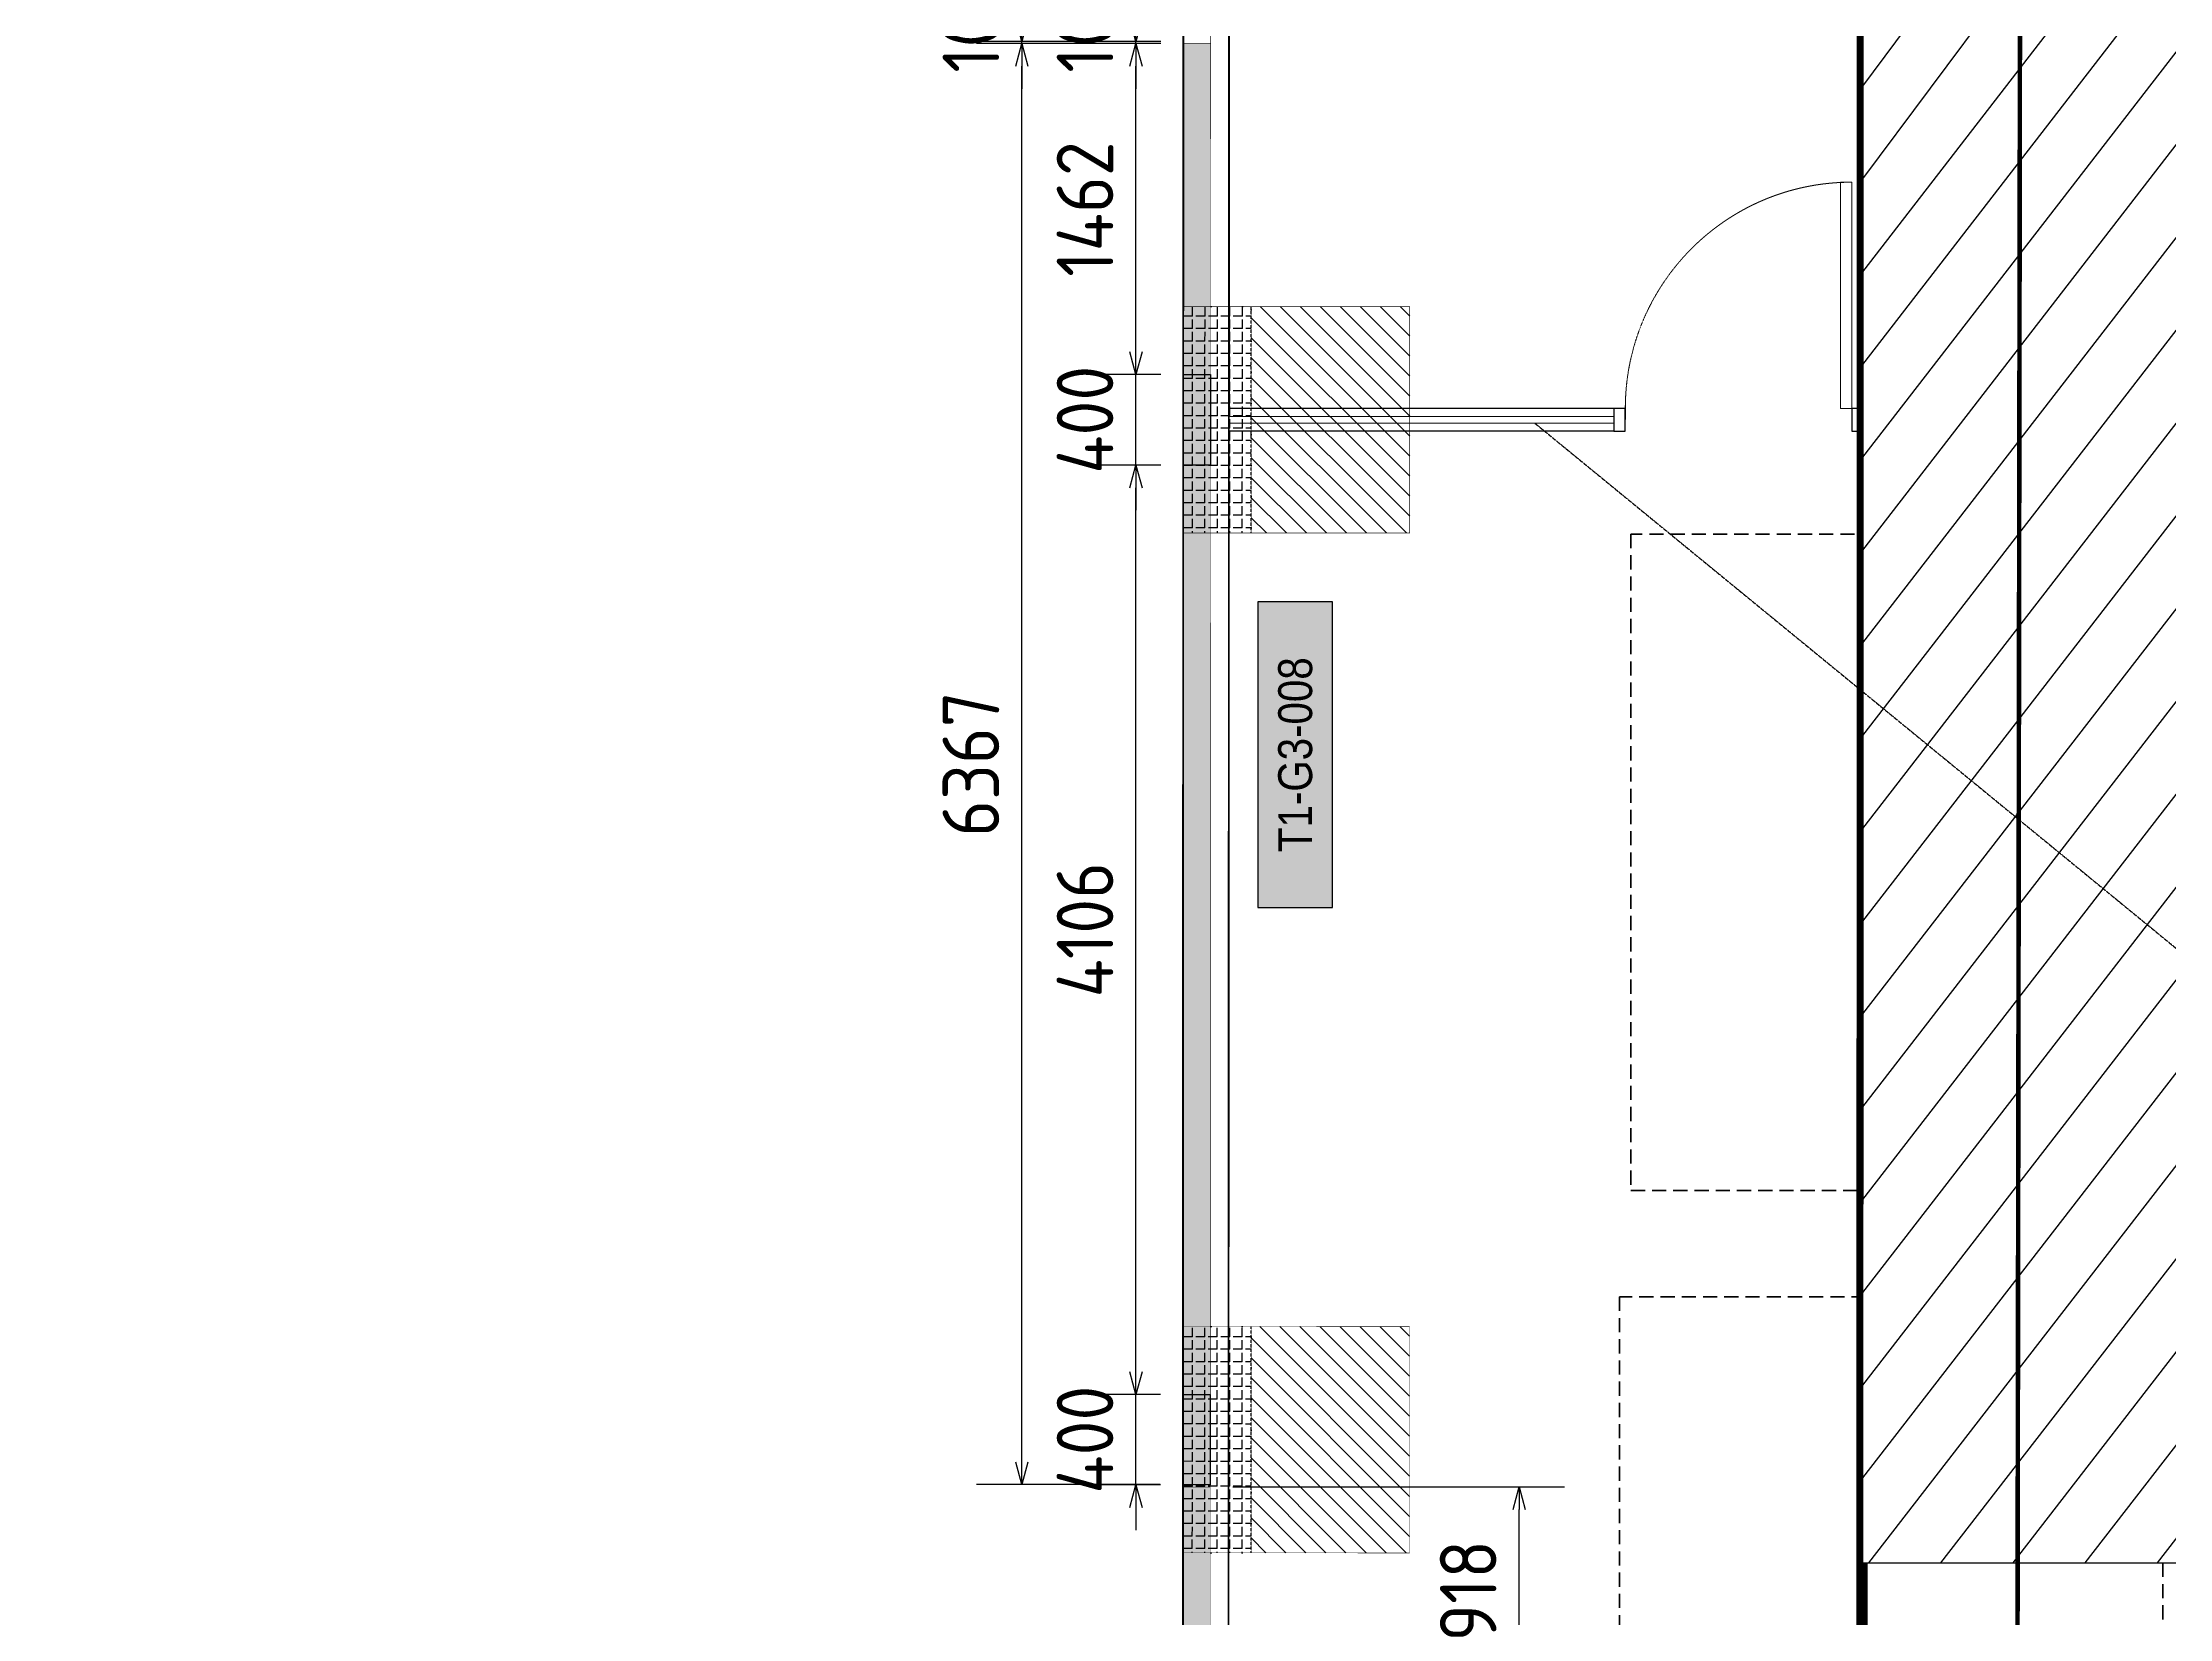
# Model space of a CAD drawing. Header units: centimetres. Extents: x -6122352 to 7132207, y -1694241 to 1947892.
# Drawn here: x 18329 to 27723, y -127198 to -120235 of the extents above; entities that cross this region are included whole.
import ezdxf
from ezdxf.enums import TextEntityAlignment as Align
from ezdxf.xclip import XClip

# ---------------------------------------------------------------- set-up
doc = ezdxf.new("R2010")
doc.units = ezdxf.units.CM
doc.header["$MEASUREMENT"] = 0
doc.header["$XCLIPFRAME"] = 2
doc.header["$PDMODE"] = 66
doc.header["$PDSIZE"] = 100
for name, pattern in [('23585-XR-AR-END-GROUND FLOOR$0$XR-END-GROUND FLOOR PLAN$0$HIDDEN2', [0.1875, 0.125, -0.0625]), ('DASHED2', [0.375, 0.25, -0.125]), ('XR-AR-END-SETTING OUT PLAN$0$23261-XR-AR-SI-GF$0$HIDDEN', [0.375, 0.25, -0.125]), ('XR-AR-END-SETTING OUT PLAN$0$23585-XR-AR-END-GROUND FLOOR$0$23261-XR-AR-SI-GF$0$HIDDEN', [0.375, 0.25, -0.125]), ('XR-AR-END-SETTING OUT PLAN$0$23585-XR-AR-END-GROUND FLOOR$0$XR-END-GROUND FLOOR PLAN$0$HIDDEN2', [0.1875, 0.125, -0.0625]), ('XR-AR-END-SETTING OUT PLAN$0$23585-XR-AR-END-GROUND FLOOR$0$XR-END-GROUND FLOOR PLAN$0$xf_6a1$0$DASHED', [0.75, 0.5, -0.25])]:
    doc.linetypes.add(name, pattern=pattern)
for name, color, linetype, lineweight, true_color in [('08-Compound Wall-2', 6, 'Continuous', 25, 0xff00ff), ('08-Compound Wall-3', 5, 'Continuous', 25, 0x0000ff), ('23585-XR-AR-DAMAC PLOT LIMITS$0$1-End units', 7, 'Continuous', 5, 0xf8991e), ('23585-XR-AR-DAMAC PLOT LIMITS$0$1-Open Space', 7, 'Continuous', 5, 0x90cf5a)]:
    doc.layers.add(name, color=color, linetype=linetype, lineweight=lineweight, true_color=true_color)
for name, color, linetype in [('23585-XR-AR-BOUNDARY WALLS AND SETBACKS$0$setback', 7, 'XR-AR-END-SETTING OUT PLAN$0$23261-XR-AR-SI-GF$0$HIDDEN'), ('@MI-FOOTINGS', 7, 'Continuous'), ('@MI-REF LAYER', 7, 'Continuous'), ('@MI-TYPE-01', 30, 'Continuous'), ('@MI-TYPE-02', 6, 'Continuous'), ('B_TH_6', 7, 'Continuous'), ('PANEL-TAGS', 7, 'Continuous'), ('XR-AR-END-SETTING OUT PLAN$0$23585-XR-AR-END-GROUND FLOOR$0$A-Flor-Strs', 1, 'Continuous')]:
    doc.layers.add(name, color=color, linetype=linetype)
for name, color, linetype, lineweight in [('23585-XR-AR-END-GROUND FLOOR$0$A-LOVR-PLAN', 251, 'Continuous', 9), ('@ Foundations', 4, 'DASHED2', 50), ('A-ANNO-TEXT', 3, 'Continuous', 25), ('XR-AR-END-SETTING OUT PLAN$0$23585-XR-AR-END-GROUND FLOOR$0$A-EQUP-KITN-PLAN', 202, 'Continuous', 9), ('XR-AR-END-SETTING OUT PLAN$0$23585-XR-AR-END-GROUND FLOOR$0$A-FLOR-OVHD', 9, 'XR-AR-END-SETTING OUT PLAN$0$23585-XR-AR-END-GROUND FLOOR$0$23261-XR-AR-SI-GF$0$HIDDEN', 15), ('XR-AR-END-SETTING OUT PLAN$0$23585-XR-AR-END-GROUND FLOOR$0$A-GLAZ-SILL', 8, 'Continuous', 5), ('XR-AR-END-SETTING OUT PLAN$0$23585-XR-AR-END-GROUND FLOOR$0$A-GLAZ-WNDO', 232, 'Continuous', 9), ('XR-AR-END-SETTING OUT PLAN$0$23585-XR-AR-END-GROUND FLOOR$0$A-LOVR-PLAN', 111, 'Continuous', 9), ('XR-AR-END-SETTING OUT PLAN$0$23585-XR-AR-END-GROUND FLOOR$0$A-WALL', 7, 'Continuous', 30), ('XR-AR-END-SETTING OUT PLAN$0$23585-XR-AR-END-GROUND FLOOR$0$S-COLS', 51, 'Continuous', 40), ('XR-AR-END-SETTING OUT PLAN$0$23585-XR-AR-END-GROUND FLOOR$0$S-COLS-PATT', 8, 'Continuous', 5)]:
    doc.layers.add(name, color=color, linetype=linetype, lineweight=lineweight)
doc.styles.add('PANELTAG_STYLE', font='arial.ttf')
doc.styles.add('Schueco-BEMSTIL', font='isocpeur.ttf', dxfattribs={"width": 0.9})
doc.styles.get("Standard").update_dxf_attribs({"font": 'arial.ttf'})
doc.dimstyles.new('LEADER', dxfattribs={"dimtxt": 0.18, "dimasz": 0.25, "dimexe": 0.18, "dimexo": 0.0625, "dimgap": 0.09, "dimtad": 0, "dimtih": 1, "dimtoh": 1, "dimdec": 4, "dimzin": 0, "dimdsep": 46, "dimtxsty": 'Standard', "dimblk": 'DOT', "dimcen": 0.09, "dimadec": 0, "dimazin": 0, "dimtfac": 1, "dimtdec": 4, "dimtofl": 0, "dimtmove": 0, "dimatfit": 3, "dimldrblk": 'DOT', "dimfxl": 1, "dimtolj": 1, "dimtzin": 0, "dimarcsym": 0})
doc.dimstyles.new('MI- JWC-TXT-2.5 MM', dxfattribs={"dimscale": 1.5, "dimtxt": 2.5, "dimasz": 1, "dimexe": 2, "dimexo": 1, "dimgap": 1, "dimtad": 1, "dimdec": 0, "dimdsep": 46, "dimtxsty": 'Schueco-BEMSTIL', "dimblk": 'OPEN30', "dimcen": 0, "dimdle": 2, "dimclrd": 140, "dimclre": 8, "dimclrt": 40, "dimadec": 0, "dimazin": 2, "dimtfac": 1, "dimtdec": 0, "dimtix": 1, "dimtmove": 2, "dimatfit": 3, "dimldrblk": 'OPEN', "dimfxl": 2, "dimlwd": -1, "dimlwe": -1, "dimarcsym": 0})

# ---------------------------------------------------------------- blocks, each defined once
blk = doc.blocks.new('23585-XR-AR-BOUNDARY WALLS AND SETBACKS')
at = {"layer": '08-Compound Wall-2'}
for points in [[(496541.7731, 2768864.5804), (496524.1519, 2768880.7264), (496522.0914, 2768878.4777), (496518.038, 2768874.0539), (496513.9846, 2768869.6301), (496509.9312, 2768865.2065), (496505.8776, 2768860.7825), (496503.7496, 2768858.4601), (496501.8242, 2768856.3589), (496497.7708, 2768851.9351), (496497.5682, 2768851.714), (496493.7174, 2768847.5113), (496493.5148, 2768847.2902), (496489.4614, 2768842.8663), (496487.6696, 2768840.911), (496505.2906, 2768824.7644)], [(496457.5374, 2768843.6994), (496457.4023, 2768843.5519), (496475.1712, 2768827.2705), (496481.3544, 2768834.0187), (496485.4066, 2768838.4413), (496487.5344, 2768840.7635), (496505.1555, 2768824.6169), (496505.2906, 2768824.7644)]]:
    blk.add_lwpolyline(points, dxfattribs=at)
at = {"layer": '23585-XR-AR-BOUNDARY WALLS AND SETBACKS$0$setback', "ltscale": 40, "const_width": 0.05}
blk.add_lwpolyline([(496524.3309, 2768876.6291), (496524.2296, 2768876.5186), (496520.1762, 2768872.0948), (496516.1228, 2768867.671), (496512.0694, 2768863.2474), (496508.0158, 2768858.8234), (496505.8878, 2768856.501), (496503.9623, 2768854.3997), (496499.909, 2768849.976), (496499.7068, 2768849.7552), (496495.8556, 2768845.5522), (496495.6534, 2768845.3314), (496491.6994, 2768841.0161), (496506.0763, 2768827.8422), (496510.2328, 2768832.3785), (496514.2862, 2768836.8022), (496518.3396, 2768841.226), (496522.3932, 2768845.6499), (496526.4466, 2768850.0736), (496530.5, 2768854.4974), (496534.5534, 2768858.9211), (496538.7081, 2768863.4555), (496524.3309, 2768876.6291)], dxfattribs=at)
blk = doc.blocks.new('A$C9d9485f6')
at = {"layer": 'A-ANNO-TEXT', "rotation": 312.4881850805905}
blk.add_blockref('23585-XR-AR-BOUNDARY WALLS AND SETBACKS', (-2377088.5348, -1504219.2521), dxfattribs=at)
blk = doc.blocks.new('23585-XR-AR-DAMAC PLOT LIMITS')
at = {"layer": '23585-XR-AR-DAMAC PLOT LIMITS$0$1-End units', "color": 251, "true_color": 0x636466}
blk.add_lwpolyline([(496511.3387, 2768831.3651), (496505.1555, 2768824.6169), (496487.4607, 2768840.8311), (496489.3877, 2768842.9339), (496493.4411, 2768847.3577), (496493.6437, 2768847.5789)], close=True, dxfattribs=at)
at = {"layer": '23585-XR-AR-DAMAC PLOT LIMITS$0$1-Open Space', "color": 251, "true_color": 0x636466}
blk.add_lwpolyline([(496481.2807, 2768834.0863), (496485.3329, 2768838.5089), (496487.4607, 2768840.8311), (496505.1555, 2768824.6169), (496500.9775, 2768820.0575), (496490.9427, 2768817.5725, 0.00131), (496483.6115, 2768820.2427, 0.002559), (496469.2457, 2768825.3501, -0.016443), (496465.7593, 2768826.6997, -0.023581), (496460.9327, 2768829.0277), (496464.1167, 2768834.2181), (496458.9169, 2768837.4077), (496455.7333, 2768832.2175, -0.007148), (496454.4089, 2768833.1595), (496453.7741, 2768839.5923), (496457.4023, 2768843.5519), (496475.0975, 2768827.3381)], format="xyb", close=True, dxfattribs=at)
blk = doc.blocks.new('A$Cf093b529')
at = {"layer": 'A-ANNO-TEXT'}
blk.add_blockref('23585-XR-AR-DAMAC PLOT LIMITS', (-495391.9901, -2768603.4419), dxfattribs=at)
blk = doc.blocks.new('XR-AR-END-SETTING OUT PLAN$0$23585-XR-AR-END-GROUND FLOOR$0$XR-END-GROUND FLOOR PLAN$0$A$C69996ABC')
at = {"layer": 'XR-AR-END-SETTING OUT PLAN$0$23585-XR-AR-END-GROUND FLOOR$0$A-GLAZ-SILL'}
blk.add_line((0.25, 1), (0.25, 0.1), dxfattribs=at)
at = {"layer": 'XR-AR-END-SETTING OUT PLAN$0$23585-XR-AR-END-GROUND FLOOR$0$A-GLAZ-WNDO'}
for p, q in [((0, 1), (0, 0.95)), ((0.25, 1), (0, 1)), ((0, 0.95), (0.15, 0.95)), ((0, 0.95), (0, 0.15)), ((0.15, 0.95), (0.15, 1)), ((0.15, 1), (0.15, 0.1)), ((0.15, 0.15), (0, 0.15)), ((0, 0.1), (0, 0.15)), ((0.25, 0.1), (0, 0.1)), ((0.15, 0.1), (0.15, 0.15))]:
    blk.add_line(p, q, dxfattribs=at)
blk.add_lwpolyline([(0, 0.95), (0, 0.15), (0.05, 0.15), (0.05, 0.95)], close=True, dxfattribs=at)
blk.add_lwpolyline([(0.05, 0.1), (0, 0.1)], dxfattribs=at)
blk = doc.blocks.new('XR-AR-END-SETTING OUT PLAN$0$23585-XR-AR-END-GROUND FLOOR$0$XR-END-GROUND FLOOR PLAN$0$A$C45491A9B')
blk.add_lwpolyline([(-50, 0), (0, 0), (0, 1000), (-50, 1000)], close=True)
at = {"color": 8, "linetype": 'XR-AR-END-SETTING OUT PLAN$0$23585-XR-AR-END-GROUND FLOOR$0$XR-END-GROUND FLOOR PLAN$0$HIDDEN2'}
blk.add_arc((0, 0), 1000, 90, 180, dxfattribs=at)
blk = doc.blocks.new('XR-AR-END-SETTING OUT PLAN$0$23585-XR-AR-END-GROUND FLOOR$0$A$C75a8815d')
at = {"layer": 'XR-AR-END-SETTING OUT PLAN$0$23585-XR-AR-END-GROUND FLOOR$0$S-COLS', "color": 252, "lineweight": 30}
for points in [[(0, 3500), (0, 2700), (250, 2700), (250, 3500)], [(0, 0), (0, 550), (250, 550), (250, 0)]]:
    blk.add_lwpolyline(points, close=True, dxfattribs=at)
blk = doc.blocks.new('23585-XR-AR-END-GROUND FLOOR$0$XR-END-GROUND FLOOR PLAN$0$A$C45491A9B')
blk.add_lwpolyline([(-50, 0), (0, 0), (0, 1000), (-50, 1000)], close=True)
at = {"color": 8, "linetype": '23585-XR-AR-END-GROUND FLOOR$0$XR-END-GROUND FLOOR PLAN$0$HIDDEN2'}
blk.add_arc((0, 0), 1000, 90, 180, dxfattribs=at)
blk = doc.blocks.new('XR-AR-END-SETTING OUT PLAN')
at = {"layer": '08-Compound Wall-3'}
for p, q in [((1900, 10600), (-523.3, 10600)), ((1900, 10500), (-523.3, 10500))]:
    blk.add_line(p, q, dxfattribs=at)
for points in [[(1950, 10600), (1900, 10600), (1900, 10500), (1950, 10500)], [(3000, 10600), (2950, 10600), (2950, 10500), (3000, 10500)]]:
    blk.add_lwpolyline(points, close=True, dxfattribs=at)
at = {"layer": '23585-XR-AR-END-GROUND FLOOR$0$A-LOVR-PLAN'}
blk.add_lwpolyline([(1900, 10535), (1900, 10565), (-523.3, 10565), (-523.3, 10535)], close=True, dxfattribs=at)
blk.add_lwpolyline([(1900, 10600), (1900, 10500)], dxfattribs=at)
at = {"layer": 'XR-AR-END-SETTING OUT PLAN$0$23585-XR-AR-END-GROUND FLOOR$0$A-EQUP-KITN-PLAN', "color": 8}
for p, q in [((3850.1, 11100), (3850.1, 13150)), ((5650.1, 11100), (3850.1, 11100))]:
    blk.add_line(p, q, dxfattribs=at)
at = {"layer": 'XR-AR-END-SETTING OUT PLAN$0$23585-XR-AR-END-GROUND FLOOR$0$A-EQUP-KITN-PLAN', "color": 8, "linetype": 'XR-AR-END-SETTING OUT PLAN$0$23585-XR-AR-END-GROUND FLOOR$0$XR-END-GROUND FLOOR PLAN$0$xf_6a1$0$DASHED'}
blk.add_line((5650.1, 10900), (3850.1, 10900), dxfattribs=at)
at = {"layer": 'XR-AR-END-SETTING OUT PLAN$0$23585-XR-AR-END-GROUND FLOOR$0$A-FLOR-OVHD', "color": 8, "ltscale": 5}
for p, q in [((3750.1, 11000), (3250.1, 10500)), ((3250.1, 11000), (3750.1, 10500)), ((4150.1, 9210.3), (3250.2, 9610.4)), ((3250.2, 9210.3), (4150.1, 9610.4))]:
    blk.add_line(p, q, dxfattribs=at)
at = {"layer": 'XR-AR-END-SETTING OUT PLAN$0$23585-XR-AR-END-GROUND FLOOR$0$A-FLOR-OVHD', "color": 8}
blk.add_line((3200.1, 10250), (3200.1, 9000), dxfattribs=at)
at = {"layer": 'XR-AR-END-SETTING OUT PLAN$0$23585-XR-AR-END-GROUND FLOOR$0$A-FLOR-OVHD', "color": 8, "ltscale": 5}
blk.add_lwpolyline([(3250.2, 9210.3), (4150.1, 9210.3), (4150.1, 9610.4), (3250.2, 9610.4)], close=True, dxfattribs=at)
at = {"layer": 'XR-AR-END-SETTING OUT PLAN$0$23585-XR-AR-END-GROUND FLOOR$0$A-Flor-Strs', "color": 8}
for p, q in [((3000.1, 10250), (3000.1, 9000)), ((3300.1, 10250), (3300.1, 9000)), ((3300.1, 9550), (3171.4, 9681.5)), ((3000.1, 9550), (3300.1, 9550)), ((3300.1, 9550), (3171.4, 9418.5))]:
    blk.add_line(p, q, dxfattribs=at)
at = {"layer": 'XR-AR-END-SETTING OUT PLAN$0$23585-XR-AR-END-GROUND FLOOR$0$A-GLAZ-SILL', "color": 8}
blk.add_line((3250.1, 6050), (3250.1, 8200), dxfattribs=at)
at = {"layer": 'XR-AR-END-SETTING OUT PLAN$0$23585-XR-AR-END-GROUND FLOOR$0$A-GLAZ-WNDO', "color": 8}
for p, q in [((3000.1, 8200), (3000.1, 8150)), ((3150.1, 8200), (3150.1, 8150)), ((3150.1, 6100), (3150.1, 8200)), ((3150.1, 8150), (3000.1, 8150)), ((3000.1, 7448), (3000.1, 7498)), ((3000.1, 7498), (3150.1, 7498)), ((3150.1, 7448), (3000.1, 7448)), ((3150.1, 7498), (3150.1, 7448)), ((3000.1, 6747), (3000.1, 6797)), ((3000.1, 6797), (3150.1, 6797)), ((3150.1, 6797), (3150.1, 6747)), ((3150.1, 6747), (3000.1, 6747)), ((3000.1, 6050), (3000.1, 6100)), ((3000.1, 6100), (3150.1, 6100)), ((3000.1, 6050), (3250.1, 6050)), ((3150.1, 6100), (3150.1, 6050))]:
    blk.add_line(p, q, dxfattribs=at)
for points in [[(3250.1, 8200), (3000.1, 8200)], [(3000.1, 7498), (3000.1, 8150)], [(3050.1, 8150), (3050.1, 7498)], [(3000.1, 6100), (3000.1, 7448)], [(3050.1, 7448), (3050.1, 6797)], [(3050.1, 6747), (3050.1, 6100)]]:
    blk.add_lwpolyline(points, dxfattribs=at)
at = {"layer": 'XR-AR-END-SETTING OUT PLAN$0$23585-XR-AR-END-GROUND FLOOR$0$A-LOVR-PLAN', "color": 8}
for points in [[(1950.1, 10600), (1900.1, 10600), (1900.1, 10500), (1950.1, 10500)], [(3000.1, 10600), (2950.1, 10600), (2950.1, 10500), (3000.1, 10500)]]:
    blk.add_lwpolyline(points, close=True, dxfattribs=at)
blk.add_lwpolyline([(1900.1, 10600), (1900.1, 10500)], dxfattribs=at)
at = {"layer": 'XR-AR-END-SETTING OUT PLAN$0$23585-XR-AR-END-GROUND FLOOR$0$A-WALL', "color": 8}
for points in [[(3850.1, 10500), (5750.1, 10500), (5750.1, 10250), (4790.1, 10250), (4790.1, 10150), (4540.1, 10150), (4540.1, 10250), (3000.1, 10250), (3000.1, 12000), (3250.1, 12000), (3250.1, 11100), (3850.1, 11100), (3850.1, 10500)], [(3750.1, 10700), (3750.1, 11000), (3450.1, 11000), (3250.1, 11000), (3250.1, 10500), (3750.1, 10500), (3750.1, 10700)]]:
    blk.add_lwpolyline(points, dxfattribs=at)
for points in [[(4790.1, 8750), (3250.1, 8750), (3250.1, 8200), (3000.1, 8200), (3000.1, 9000), (4540.1, 9000), (4540.1, 9050), (4790.1, 9050)], [(3250.1, 5750), (3250.1, 5750), (3250.1, 6050), (3000.1, 6050), (3000.1, 5500), (3250.1, 5500)], [(3250.1, 5500), (7760.1, 5500), (7760.1, 5750), (3250.1, 5750)]]:
    blk.add_lwpolyline(points, close=True, dxfattribs=at)
at = {"color": 8, "xscale": 1000.000000000001, "yscale": 1000.000000000001, "zscale": 1000.000000000001}
blk.add_blockref('XR-AR-END-SETTING OUT PLAN$0$23585-XR-AR-END-GROUND FLOOR$0$XR-END-GROUND FLOOR PLAN$0$A$C69996ABC', (3000.1, 11900), dxfattribs=at)
at = {"layer": '23585-XR-AR-END-GROUND FLOOR$0$A-LOVR-PLAN'}
blk.add_blockref('23585-XR-AR-END-GROUND FLOOR$0$XR-END-GROUND FLOOR PLAN$0$A$C45491A9B', (2950, 10600), dxfattribs=at)
at = {"layer": 'XR-AR-END-SETTING OUT PLAN$0$23585-XR-AR-END-GROUND FLOOR$0$A-LOVR-PLAN', "color": 8}
blk.add_blockref('XR-AR-END-SETTING OUT PLAN$0$23585-XR-AR-END-GROUND FLOOR$0$XR-END-GROUND FLOOR PLAN$0$A$C45491A9B', (2950.1, 10600), dxfattribs=at)
at = {"layer": 'XR-AR-END-SETTING OUT PLAN$0$23585-XR-AR-END-GROUND FLOOR$0$S-COLS-PATT', "color": 8}
blk.add_blockref('XR-AR-END-SETTING OUT PLAN$0$23585-XR-AR-END-GROUND FLOOR$0$A$C75a8815d', (3000.1, 5500), dxfattribs=at)
blk = doc.blocks.new('END UNIT')
at = {"xscale": 0.001, "yscale": 0.001, "zscale": 0.001}
blk.add_blockref('XR-AR-END-SETTING OUT PLAN', (-9.1502, 0), dxfattribs=at)
blk = doc.blocks.new('TH_6')
blk.add_blockref('END UNIT', (495802.3054, 2769163.9966))
blk = doc.blocks.new('A$Ce2a03a74')
at = {"layer": 'B_TH_6', "xscale": 999.9914829579993, "yscale": 999.9914829579993, "zscale": 999.9914829579993}
blk.add_blockref('TH_6', (-495790404.5, -2769140733.3), dxfattribs=at)
blk = doc.blocks.new('23585-XR-AR-MALDIVE-2$0$TH_6')
at = {"ltscale": 10, "xscale": 0.00100002623446598, "yscale": 0.00100002623446598, "zscale": 0.00100002623446598}
blk.add_blockref('A$Ce2a03a74', (495794.6272, 2769164.3184), dxfattribs=at)
at = {"layer": '@ Foundations', "linetype": 'DASHED2', "ltscale": 0.25}
for points in [[(495795.1303, 2769171.1419), (495797.4303, 2769171.1419), (495797.4303, 2769174.0419), (495795.1303, 2769174.0419)], [(495797.4803, 2769168.8719), (495797.4803, 2769170.6719), (495795.0803, 2769170.6719), (495795.0803, 2769168.8719)]]:
    blk.add_lwpolyline(points, close=True, dxfattribs=at)
blk = doc.blocks.new('A$C0dde5bbf')
at = {"color": 1, "true_color": 0xeb0000, "const_width": 0.008}
blk.add_lwpolyline([(45.1526, 0), (39.1528, 0.0001), (33.1528, 0.0001), (27.1528, 0.0001), (21.1526, 0.0003), (15.1526, 0.0003), (9.1526, 0.0003), (0, 0.0003), (0.0007, 24.0004), (2.8529, 24.0002), (8.8529, 24.0002), (9.1529, 24.0003), (14.8529, 24.0002), (15.1529, 24.0003), (21.1529, 24.0003), (24.0028, 24.0002), (27.1527, 24.0001), (33.153, 24.0001), (39.1529, 24), (45.1529, 24), (51.1529, 24), (54.3028, 24), (54.3027, 0.0001)], close=True, dxfattribs=at)
blk = doc.blocks.new('_Dot')
at = {"color": 0, "linetype": 'ByBlock', "lineweight": -2}
blk.add_line((-0.5, 0), (-1, 0), dxfattribs=at)
at = {"color": 0, "linetype": 'ByBlock', "const_width": 0.5}
blk.add_lwpolyline([(-0.25, 0, 1), (0.25, 0, 1)], format="xyb", close=True, dxfattribs=at)
blk = doc.blocks.new('A$C9e9a1b4a')
at = {"color": 1, "true_color": 0xeb0000, "const_width": 0.008}
blk.add_lwpolyline([(50.7907, -13.4523), (44.7908, -13.4521), (38.7908, -13.4521), (32.7908, -13.4521), (26.7907, -13.452), (20.7907, -13.452), (14.7907, -13.452), (5.6381, -13.452), (5.6388, 10.5481), (8.491, 10.548), (14.491, 10.548), (14.791, 10.548), (20.491, 10.548), (20.791, 10.548), (26.791, 10.548), (29.6409, 10.5479), (32.7908, 10.5479), (38.7911, 10.5479), (44.791, 10.5478), (50.791, 10.5478), (56.791, 10.5478), (59.9409, 10.5477), (59.9408, -13.4521)], close=True, dxfattribs=at)
blk = doc.blocks.new('A$C90a9385a')
at = {"layer": '@MI-TYPE-02'}
h = blk.add_hatch(color=256, dxfattribs=at)
h.dxf.hatch_style = 1
h.paths.add_polyline_path([(5835, 0), (0, 0), (0, -120), (5835, -120)])
at = {"layer": '@MI-TYPE-02', "const_width": 2.5}
blk.add_lwpolyline([(5835, 0), (0, 0), (0, -120), (5835, -120)], close=True, dxfattribs=at)
blk = doc.blocks.new('_Open30')
at = {"color": 0, "linetype": 'ByBlock', "lineweight": -2}
for p, q in [((-1, 0.268), (0, 0)), ((0, 0), (-1, -0.268)), ((0, 0), (-1, 0))]:
    blk.add_line(p, q, dxfattribs=at)
blk = doc.blocks.new('*D1749')
at = {"color": 8, "transparency": 16777216}
for p, q in [((-8823.4, -18148.9), (-7358.7, -18148.9)), ((-7944.4, -19066.5), (-7358.7, -19066.5))]:
    blk.add_line(p, q, dxfattribs=at)
at = {"color": 140, "transparency": 16777216}
blk.add_line((-7558.7, -18966.5), (-7558.7, -18248.9), dxfattribs=at)
at = {"layer": 'Defpoints', "color": 0, "transparency": 16777216}
for p in [(-8923.4, -18148.9), (-7558.7, -18148.9), (-8044.4, -19066.5)]:
    blk.add_point(p, dxfattribs=at)
at = {"color": 140, "transparency": 16777216, "xscale": 100, "yscale": 100, "zscale": 100}
for p, rotation in [((-7558.7, -18148.9), 90), ((-7558.7, -19066.5), 270)]:
    blk.add_blockref('_Open30', p, dxfattribs=dict(at, rotation=rotation))
at = {"color": 40, "transparency": 16777216, "insert": (-7783.7, -18607.7), "char_height": 250, "attachment_point": 5, "rotation": 90, "style": 'Schueco-BEMSTIL'}
blk.add_mtext('918', dxfattribs=at)
blk = doc.blocks.new('_Open')
at = {"color": 0, "linetype": 'ByBlock', "lineweight": -2}
for p, q in [((-1, 0.2), (0, 0)), ((-1, -0.2), (0, 0)), ((0, 0), (-1, 0))]:
    blk.add_line(p, q, dxfattribs=at)
blk = doc.blocks.new('RCC COPING')
at = {"layer": '@MI-TYPE-01', "transparency": 33554679}
h = blk.add_hatch(color=8, dxfattribs=at)
h.dxf.hatch_style = 1
h.paths.add_polyline_path([(60, 200), (-60, 200), (-60, -200), (60, -200)])
at = {"layer": '@MI-TYPE-01', "color": 30}
blk.add_lwpolyline([(-60, 200), (60, 200), (60, -200), (-60, -200)], close=True, dxfattribs=at)
blk = doc.blocks.new('M3 REF WITH TABLES')
at = {"color": 1, "const_width": 0.02}
blk.add_lwpolyline([(47.7504, -18.8529), (47.5788, -13.7785), (37.8158, -4.809), (38.0659, -4.5322), (37.8158, -4.809), (35.431, -2.6501), (30.1613, -2.6795)], dxfattribs=at)
blk = doc.blocks.new('*D3724')
at = {"layer": '@MI-TYPE-01', "color": 8, "transparency": 16777216}
for p, q in [((23267.9, -120240.3), (22454.3, -120240.3)), ((23265.8, -126607.2), (22454.3, -126607.2))]:
    blk.add_line(p, q, dxfattribs=at)
at = {"layer": '@MI-TYPE-01', "color": 140, "transparency": 16777216}
blk.add_line((22654.3, -126507.2), (22654.3, -120340.3), dxfattribs=at)
at = {"layer": 'Defpoints', "color": 0, "transparency": 16777216}
for p in [(22654.3, -120240.3), (23367.9, -120240.3), (23365.8, -126607.2)]:
    blk.add_point(p, dxfattribs=at)
at = {"layer": '@MI-TYPE-01', "color": 140, "transparency": 16777216, "xscale": 100, "yscale": 100, "zscale": 100}
for p, rotation in [((22654.3, -120240.3), 90), ((22654.3, -126607.2), 270)]:
    blk.add_blockref('_Open30', p, dxfattribs=dict(at, rotation=rotation))
at = {"layer": '@MI-TYPE-01', "color": 40, "transparency": 16777216, "insert": (22429.3, -123423.8), "char_height": 250, "attachment_point": 5, "rotation": 90, "style": 'Schueco-BEMSTIL'}
blk.add_mtext('6367', dxfattribs=at)
blk = doc.blocks.new('*D3725')
at = {"layer": '@MI-TYPE-01', "color": 140, "transparency": 16777216}
for p, q in [((22654.3, -120130.3), (22654.3, -120030.3)), ((22654.3, -120240.3), (22654.3, -120230.3)), ((22654.3, -120340.3), (22654.3, -120440.3))]:
    blk.add_line(p, q, dxfattribs=at)
at = {"layer": '@MI-TYPE-01', "color": 8, "transparency": 16777216}
for p, q in [((23267.9, -120230.3), (22454.3, -120230.3)), ((23267.9, -120240.3), (22454.3, -120240.3))]:
    blk.add_line(p, q, dxfattribs=at)
at = {"layer": 'Defpoints', "color": 0, "transparency": 16777216}
for p in [(22654.3, -120230.3), (23367.9, -120230.3), (23367.9, -120240.3)]:
    blk.add_point(p, dxfattribs=at)
at = {"layer": '@MI-TYPE-01', "color": 140, "transparency": 16777216, "xscale": 100, "yscale": 100, "zscale": 100}
for p, rotation in [((22654.3, -120230.3), 270), ((22654.3, -120240.3), 90)]:
    blk.add_blockref('_Open30', p, dxfattribs=dict(at, rotation=rotation))
at = {"layer": '@MI-TYPE-01', "color": 40, "transparency": 16777216, "insert": (22429.3, -120235.3), "char_height": 250, "attachment_point": 5, "rotation": 90, "style": 'Schueco-BEMSTIL'}
blk.add_mtext('10', dxfattribs=at)
blk = doc.blocks.new('*D3729')
at = {"layer": '@MI-TYPE-01', "color": 140, "transparency": 16777216}
for p, q in [((23158.3, -126108.5), (23158.3, -126008.5)), ((23158.3, -126608.5), (23158.3, -126208.5)), ((23158.3, -126708.5), (23158.3, -126808.5))]:
    blk.add_line(p, q, dxfattribs=at)
at = {"layer": '@MI-TYPE-01', "color": 8, "transparency": 16777216}
for p, q in [((23266.6, -126208.5), (22958.3, -126208.5)), ((23266.6, -126608.5), (22958.3, -126608.5))]:
    blk.add_line(p, q, dxfattribs=at)
at = {"layer": 'Defpoints', "color": 0, "transparency": 16777216}
for p in [(23158.3, -126208.5), (23366.6, -126208.5), (23366.6, -126608.5)]:
    blk.add_point(p, dxfattribs=at)
at = {"layer": '@MI-TYPE-01', "color": 140, "transparency": 16777216, "xscale": 100, "yscale": 100, "zscale": 100}
for p, rotation in [((23158.3, -126208.5), 270), ((23158.3, -126608.5), 90)]:
    blk.add_blockref('_Open30', p, dxfattribs=dict(at, rotation=rotation))
at = {"layer": '@MI-TYPE-01', "color": 40, "transparency": 16777216, "insert": (22933.3, -126408.5), "char_height": 250, "attachment_point": 5, "rotation": 90, "style": 'Schueco-BEMSTIL'}
blk.add_mtext('400', dxfattribs=at)
blk = doc.blocks.new('*D3730')
at = {"layer": '@MI-TYPE-01', "color": 8, "transparency": 16777216}
for p, q in [((23267.6, -122102.1), (22958.3, -122102.1)), ((23266.6, -126208.5), (22958.3, -126208.5))]:
    blk.add_line(p, q, dxfattribs=at)
at = {"layer": '@MI-TYPE-01', "color": 140, "transparency": 16777216}
blk.add_line((23158.3, -126108.5), (23158.3, -122202.1), dxfattribs=at)
at = {"layer": 'Defpoints', "color": 0, "transparency": 16777216}
for p in [(23158.3, -122102.1), (23367.6, -122102.1), (23366.6, -126208.5)]:
    blk.add_point(p, dxfattribs=at)
at = {"layer": '@MI-TYPE-01', "color": 140, "transparency": 16777216, "xscale": 100, "yscale": 100, "zscale": 100}
for p, rotation in [((23158.3, -122102.1), 90), ((23158.3, -126208.5), 270)]:
    blk.add_blockref('_Open30', p, dxfattribs=dict(at, rotation=rotation))
at = {"layer": '@MI-TYPE-01', "color": 40, "transparency": 16777216, "insert": (22933.3, -124155.3), "char_height": 250, "attachment_point": 5, "rotation": 90, "style": 'Schueco-BEMSTIL'}
blk.add_mtext('4106', dxfattribs=at)
blk = doc.blocks.new('*D3731')
at = {"layer": '@MI-TYPE-01', "color": 140, "transparency": 16777216}
for p, q in [((23158.3, -121602.1), (23158.3, -121502.1)), ((23158.3, -122102.1), (23158.3, -121702.1)), ((23158.3, -122202.1), (23158.3, -122302.1))]:
    blk.add_line(p, q, dxfattribs=at)
at = {"layer": '@MI-TYPE-01', "color": 8, "transparency": 16777216}
for p, q in [((23267.6, -121702.1), (22958.3, -121702.1)), ((23267.6, -122102.1), (22958.3, -122102.1))]:
    blk.add_line(p, q, dxfattribs=at)
at = {"layer": 'Defpoints', "color": 0, "transparency": 16777216}
for p in [(23158.3, -121702.1), (23367.6, -121702.1), (23367.6, -122102.1)]:
    blk.add_point(p, dxfattribs=at)
at = {"layer": '@MI-TYPE-01', "color": 140, "transparency": 16777216, "xscale": 100, "yscale": 100, "zscale": 100}
for p, rotation in [((23158.3, -121702.1), 270), ((23158.3, -122102.1), 90)]:
    blk.add_blockref('_Open30', p, dxfattribs=dict(at, rotation=rotation))
at = {"layer": '@MI-TYPE-01', "color": 40, "transparency": 16777216, "insert": (22933.3, -121902.1), "char_height": 250, "attachment_point": 5, "rotation": 90, "style": 'Schueco-BEMSTIL'}
blk.add_mtext('400', dxfattribs=at)
blk = doc.blocks.new('*D3732')
at = {"layer": '@MI-TYPE-01', "color": 8, "transparency": 16777216}
for p, q in [((23267.9, -120240.3), (22958.3, -120240.3)), ((23267.6, -121702.1), (22958.3, -121702.1))]:
    blk.add_line(p, q, dxfattribs=at)
at = {"layer": '@MI-TYPE-01', "color": 140, "transparency": 16777216}
blk.add_line((23158.3, -121602.1), (23158.3, -120340.3), dxfattribs=at)
at = {"layer": 'Defpoints', "color": 0, "transparency": 16777216}
for p in [(23158.3, -120240.3), (23367.9, -120240.3), (23367.6, -121702.1)]:
    blk.add_point(p, dxfattribs=at)
at = {"layer": '@MI-TYPE-01', "color": 140, "transparency": 16777216, "xscale": 100, "yscale": 100, "zscale": 100}
for p, rotation in [((23158.3, -120240.3), 90), ((23158.3, -121702.1), 270)]:
    blk.add_blockref('_Open30', p, dxfattribs=dict(at, rotation=rotation))
at = {"layer": '@MI-TYPE-01', "color": 40, "transparency": 16777216, "insert": (22933.3, -120971.2), "char_height": 250, "attachment_point": 5, "rotation": 90, "style": 'Schueco-BEMSTIL'}
blk.add_mtext('1462', dxfattribs=at)
blk = doc.blocks.new('*D3733')
at = {"layer": '@MI-TYPE-01', "color": 140, "transparency": 16777216}
for p, q in [((23158.3, -120130.3), (23158.3, -120030.3)), ((23158.3, -120240.3), (23158.3, -120230.3)), ((23158.3, -120340.3), (23158.3, -120440.3))]:
    blk.add_line(p, q, dxfattribs=at)
at = {"layer": '@MI-TYPE-01', "color": 8, "transparency": 16777216}
for p, q in [((23267.9, -120230.3), (22958.3, -120230.3)), ((23267.9, -120240.3), (22958.3, -120240.3))]:
    blk.add_line(p, q, dxfattribs=at)
at = {"layer": 'Defpoints', "color": 0, "transparency": 16777216}
for p in [(23158.3, -120230.3), (23367.9, -120230.3), (23367.9, -120240.3)]:
    blk.add_point(p, dxfattribs=at)
at = {"layer": '@MI-TYPE-01', "color": 140, "transparency": 16777216, "xscale": 100, "yscale": 100, "zscale": 100}
for p, rotation in [((23158.3, -120230.3), 270), ((23158.3, -120240.3), 90)]:
    blk.add_blockref('_Open30', p, dxfattribs=dict(at, rotation=rotation))
at = {"layer": '@MI-TYPE-01', "color": 40, "transparency": 16777216, "insert": (22933.3, -120235.3), "char_height": 250, "attachment_point": 5, "rotation": 90, "style": 'Schueco-BEMSTIL'}
blk.add_mtext('10', dxfattribs=at)
blk = doc.blocks.new('T1-FOOTING')
at = {"transparency": 33554679}
h = blk.add_hatch(dxfattribs=at)
h.set_pattern_fill('ANGLE', color=256, scale=500)
h.set_pattern_definition([(0, (0, 0), (0, 137.5), [100, -37.5]), (90, (0, 0), (-137.5, 8e-15), [100, -37.5])])
h.paths.add_polyline_path([(-500, -300), (500, -300), (500, 0), (-500, 0)])
h.paths.add_polyline_path([(-499.75, -299.75), (499.75, -299.75), (499.75, -0.25), (-499.75, -0.25)], flags=16)
h = blk.add_hatch(dxfattribs=at)
h.set_pattern_fill('ANGLE', color=8, scale=200)
h.set_pattern_definition([(0, (0, 0), (0, 55), [40, -15]), (90, (0, 0), (-55, 3e-15), [40, -15])])
h.paths.add_polyline_path([(500, -300), (500, 0), (-500, 0), (-500, -300)])
h = blk.add_hatch(dxfattribs=at)
h.set_pattern_fill('ANSI31', color=8, scale=500)
h.paths.add_polyline_path([(500, -1000), (500, -300), (-500, -300), (-500, -1000)])
at = {"layer": '@MI-TYPE-01', "color": 240, "linetype": 'DASHED2', "true_color": 0xed1f24}
blk.add_line((-500, -300), (500, -300), dxfattribs=at)
at = {"layer": '@MI-TYPE-01', "color": 240, "true_color": 0xed1f24, "const_width": 2.5}
blk.add_lwpolyline([(-500, 0), (500, 0), (500, -1000), (-500, -1000)], close=True, dxfattribs=at)
blk = doc.blocks.new('PANELTAG')
at = {"layer": 'PANEL-TAGS', "color": 1}
blk.add_lwpolyline([(-13.5, -3.3), (13.5, -3.3), (13.5, 3.3), (-13.5, 3.3)], close=True, dxfattribs=at)
at = {"layer": 'PANEL-TAGS', "color": 40, "true_color": 0xffd700}
blk.add_solid([(-13.5, -3.3), (13.5, -3.3), (-13.5, 3.3), (13.5, 3.3)], dxfattribs=at)
at = {"layer": 'PANEL-TAGS', "color": 5, "style": 'PANELTAG_STYLE', "width": 0.85}
blk.add_attdef('TAGNO', text='', height=3, dxfattribs=at).set_placement((0, 0), align=Align.MIDDLE)
blk = doc.blocks.new('A$C57f8e175')
at = {"layer": '@MI-TYPE-02', "rotation": 89.98973417812736}
blk.add_blockref('A$C90a9385a', (-1, -5835), dxfattribs=at)
dim = blk.add_linear_dim(base=(1484.7, 0), p1=(999, -917.6), p2=(120, 0), angle=90, dimstyle='MI- JWC-TXT-2.5 MM')
dim.commit()
dim.dimension.update_dxf_attribs({"geometry": '*D1749', "text_midpoint": (1259.7, -458.8), "insert": (9043.4, 18148.9)})

msp = doc.modelspace()

# ---------------------------------------------------------------- hatches: boundary and pattern name
at = {"layer": '@MI-TYPE-01', "transparency": 33554679}
h = msp.add_hatch(color=30, dxfattribs=at)
h.dxf.hatch_style = 1
h.paths.add_polyline_path([(23366.55658, -126608.51165), (23367.85516, -120240.26096), (23487.85516, -120240.28543), (23486.55658, -126608.53612)])

# ---------------------------------------------------------------- linework, layer by layer
at = {"layer": '@MI-TYPE-01', "color": 30, "const_width": 2.5}
for points in [[(23366.55685, -126607.24379), (23370.28405, -108459.0035), (23490.28405, -108459.03233), (23486.55685, -126607.27262)], [(23366.55658, -126608.51165), (23367.85516, -120240.26096), (23487.85516, -120240.28543), (23486.55658, -126608.53612)]]:
    msp.add_lwpolyline(points, close=True, dxfattribs=at)

# ---------------------------------------------------------------- block references
at = {"layer": '@MI-REF LAYER', "xscale": 1000, "yscale": 1000, "zscale": 1000}
msp.add_blockref('A$C9d9485f6', (-23958.95046, 48155.57226), dxfattribs=at)
at = {"layer": '@MI-TYPE-01', "color": 30}
for p in [(23427.55761, -121902.06581), (23426.55658, -126408.52388)]:
    msp.add_blockref('RCC COPING', p, dxfattribs=at)

# ---------------------------------------------------------------- dimensions: what is measured, and where the dimension line sits
at = {"layer": '@MI-TYPE-01'}
for base, p1, p2, picture, middle in [((22654.34252, -120230.26096), (23367.86447, -120240.26096), (23367.86652, -120230.26096), '*D3725', (22429.34252, -120235.26096)), ((23158.26708, -120230.26096), (23367.85516, -120240.26096), (23367.85721, -120230.26096), '*D3733', (22933.26708, -120235.26096)), ((22654.33322, -120240.26096), (23365.78839, -126607.24364), (23367.86447, -120240.26096), '*D3724', (22429.33322, -123423.7523)), ((23158.26708, -120240.26096), (23367.55761, -121702.06581), (23367.85516, -120240.26096), '*D3732', (22933.26708, -120971.16338)), ((23158.26708, -121702.06581), (23367.55761, -122102.06581), (23367.55761, -121702.06581), '*D3731', (22933.26708, -121902.06581)), ((23158.26708, -122102.06581), (23366.55658, -126208.52388), (23367.55761, -122102.06581), '*D3730', (22933.26708, -124155.29485)), ((23158.26708, -126208.52388), (23366.55658, -126608.51165), (23366.55658, -126208.52388), '*D3729', (22933.26708, -126408.51776))]:
    dim = msp.add_linear_dim(base=base, p1=p1, p2=p2, angle=90, dimstyle='MI- JWC-TXT-2.5 MM', dxfattribs=at)
    dim.commit()
    dim.dimension.update_dxf_attribs({"geometry": picture, "text_midpoint": middle})

# ---------------------------------------------------------------- next in the draw order: block references
at = {"layer": '@MI-REF LAYER'}
ref = msp.add_blockref('23585-XR-AR-MALDIVE-2$0$TH_6', (-496247326.37167, -2769210907.2517), dxfattribs=dict(at, xscale=1000, yscale=1000, zscale=1000, rotation=359.9901192584459))
XClip(ref).set_block_clipping_path([(495847.3946773305, 2769163.996290327), (495847.3951444335, 2769187.9361643074), (495844.3002996335, 2769187.9361991249), (495838.3002991418, 2769187.9361946657), (495832.3052257986, 2769187.9361903295), (495826.3004369352, 2769187.9363213265), (495820.3001495281, 2769187.9363291273), (495817.1551721904, 2769187.9363977872), (495814.3003452776, 2769187.9364601057), (495808.3002873205, 2769187.9364546384), (495807.8734177209, 2769187.9364567325), (495802.3002497826, 2769187.9364512516), (495801.8927909273, 2769187.9364531948), (495796.0052516342, 2769187.9364065453), (495793.3567334122, 2769187.9365685666), (495793.3523089078, 2769163.9964517718)])

# ---------------------------------------------------------------- next in the draw order: block references
at = {"layer": '@MI-FOOTINGS', "color": 240, "true_color": 0xed1f24, "rotation": 89.98973417812736}
for p in [(23367.55761, -121902.06581), (23366.55658, -126408.52388)]:
    msp.add_blockref('T1-FOOTING', p, dxfattribs=at)
at = {"layer": '@MI-REF LAYER', "color": 10, "xscale": 1000, "yscale": 1000, "zscale": 1000, "rotation": 359.9901192014406}
msp.add_blockref('A$C0dde5bbf', (23364.61104, -132452.49956), dxfattribs=at)
at = {"layer": 'PANEL-TAGS'}
ref = msp.add_blockref('PANELTAG', (23861.56101, -123381.99301), dxfattribs=dict(at, xscale=50.00000000000001, yscale=50.00000000000001, zscale=50.00000000000001, rotation=90.00000000000001))
ref.add_attrib('TAGNO', 'T1-G3-008', dxfattribs={"color": 5, "height": 150, "rotation": 90, "style": 'PANELTAG_STYLE', "width": 0.85}).set_placement((23861.56101, -123381.99301), align=Align.MIDDLE_CENTER)

# ---------------------------------------------------------------- next in the draw order: wipeouts: each hides what was drawn before it
at = {"color": 10}
msp.add_wipeout([(26371.36217, -112679.02863), (26368.94537, -126952.55203), (74669.94516, -126960.88068), (74671.14394, -112687.35655), (68422.33985, -112686.29507), (68422.42265, -112986.90214), (32621.28717, -112980.72819), (32621.47366, -112680.10503), (26370.06295, -112679.01081)], dxfattribs=at).dxf.layer = '@MI-REF LAYER'

# ---------------------------------------------------------------- next in the draw order: hatches: boundary and pattern name
at = {"layer": '@MI-REF LAYER'}
h = msp.add_hatch(dxfattribs=at)
h.set_pattern_fill('ANSI31', color=256, scale=1999.999998, angle=6.722712846)
h.set_pattern_definition([(51.722712846, (-2376941521.7, -1504247754.46), (-196.255499328, 154.866971583), [])])
h.paths.add_polyline_path([(74668.64594, -126960.88139), (74669.89675, -112687.35634), (68438.35395, -112708.14719), (68420.87232, -112988.31513), (32621.53804, -112980.72823), (32620.0398, -112680.08863), (26370.06295, -112679.01081), (26367.65192, -126952.55181)])

# ---------------------------------------------------------------- next in the draw order: linework, layer by layer
at = {"layer": '@MI-REF LAYER', "color": 1, "const_width": 20}
msp.add_lwpolyline([(23423.66761, -132394.68682), (27049.65074, -128840.72775), (27069.62625, -115582.94941), (27442.64304, -115580.41962), (27069.62625, -115582.94941), (27050.87706, -112366.20729), (23469.83182, -108500.10798)], dxfattribs=at)
at = {"layer": '@MI-REF LAYER', "const_width": 5}
msp.add_lwpolyline([(26368.95115, -126952.55203), (74669.94516, -126960.88162), (74671.19598, -112687.35656), (68422.33985, -112686.27894), (68422.42265, -112986.90215), (32621.28717, -112980.72819), (32621.47366, -112680.10503), (26371.36217, -112679.01104)], close=True, dxfattribs=at)

# ---------------------------------------------------------------- next in the draw order: block references
at = {"layer": '@MI-REF LAYER', "xscale": 1000, "yscale": 1000, "zscale": 1000}
for name, p, rotation in [('A$Cf093b529', (-891608.73293, 539022.72011), 312.4882903633292), ('M3 REF WITH TABLES', (5073.57098, -84448.84299), 312.4882889992022)]:
    msp.add_blockref(name, p, dxfattribs=dict(at, rotation=rotation))
at = {"layer": '@MI-REF LAYER', "color": 10, "xscale": 1000, "yscale": 1000, "zscale": 1000, "rotation": 359.9901192577963}
msp.add_blockref('A$C9e9a1b4a', (17729.24292, -118999.27747), dxfattribs=at)
at = {"layer": '@MI-TYPE-02'}
msp.add_blockref('A$C57f8e175', (23366.05412, -126617.23481), dxfattribs=at)

# ---------------------------------------------------------------- next in the draw order: leaders
at = {"linetype": 'DASHED2'}
msp.add_leader([(24919.92875, -121917.21472), (27801.96731, -124278.1774)], dimstyle='LEADER', dxfattribs=at)

doc.saveas('drawing.dxf')
